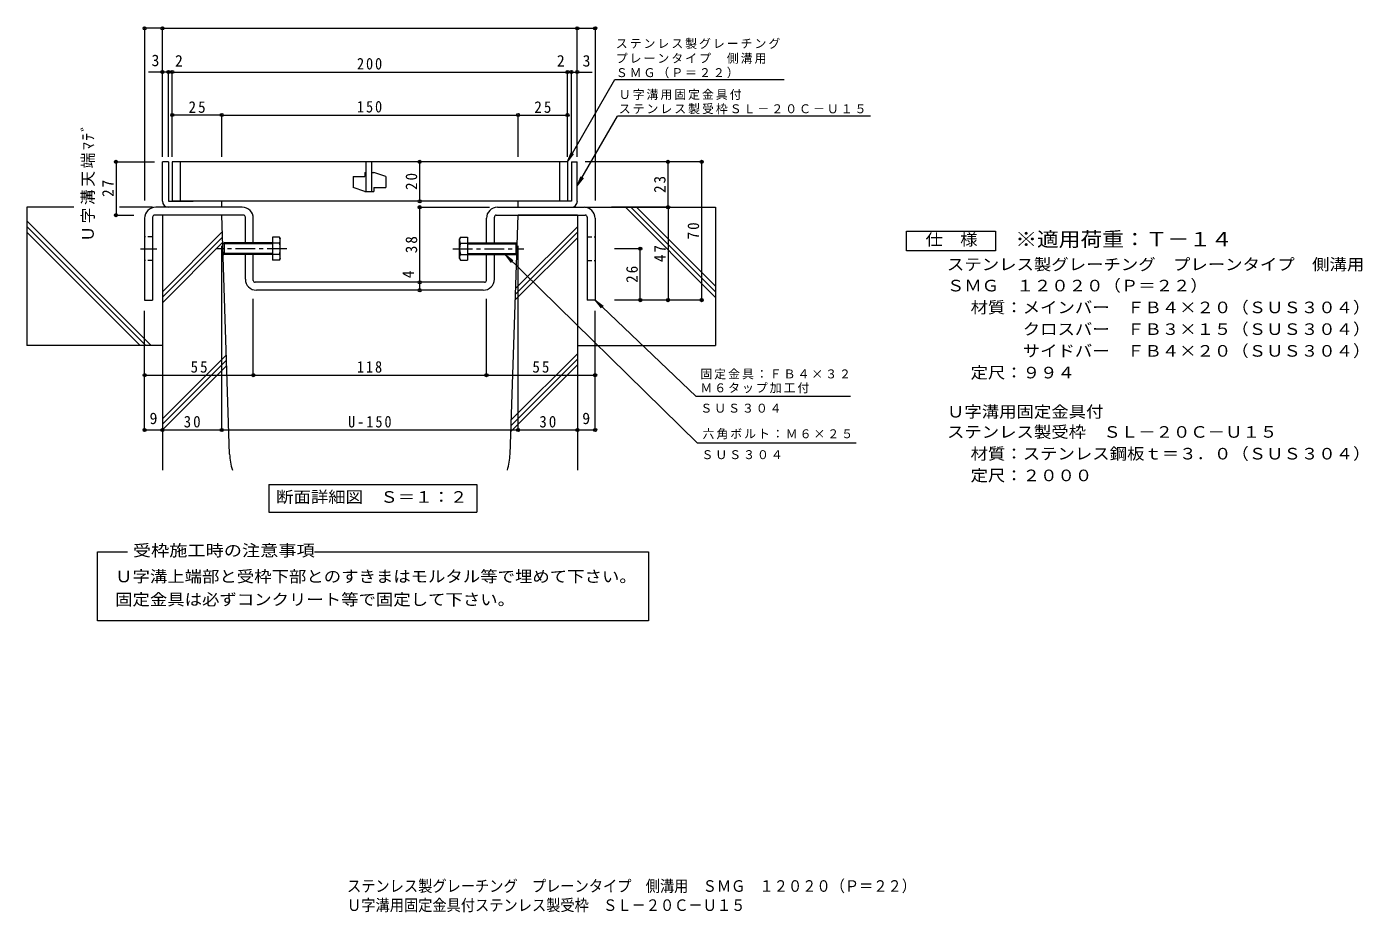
# Model space of a CAD drawing. Units: millimetres at full size. Extents: x -239 to 437, y -387 to 321.
# Drawn here: x -239 to 437, y -387 to 61 of the extents above; entities that cross this region are included whole.
import ezdxf
from ezdxf.enums import TextEntityAlignment as Align

# ---------------------------------------------------------------- set-up
doc = ezdxf.new("R2010")
doc.units = ezdxf.units.MM
doc.header["$LTSCALE"] = 2
doc.header["$PDMODE"] = 32
doc.header["$PDSIZE"] = 1.6
doc.linetypes.add('CHAIN1', pattern=[8, 5, -1, 1, -1])
doc.linetypes.add('DASHED1', pattern=[1.8, 1.2, -0.6])
for name, color, linetype, lineweight in [('D-1', 2, 'Continuous', 9), ('D-2', 3, 'Continuous', 9), ('D-4', 7, 'Continuous', 9), ('D-5', 7, 'Continuous', 9), ('D-6', 6, 'Continuous', 9), ('D-8', 3, 'Continuous', 9), ('D-A', 2, 'Continuous', 9)]:
    doc.layers.add(name, color=color, linetype=linetype, lineweight=lineweight)
doc.layers.add('F-0_F-0ﾚｲﾔ', color=2, linetype='Continuous')
doc.styles.add('ＭＳ ゴシック', font='')
doc.styles.get('ＭＳ ゴシック').set_extended_font_data('MS Gothic')

msp = doc.modelspace()

# ---------------------------------------------------------------- linework, layer by layer
at = {"layer": 'D-1'}
for p, q in [((-167.286, -7.487), (-170.285, -7.487)), ((-170.285, -27.487), (-170.285, -7.487)), ((-167.286, -7.487), (-167.286, -27.487)), ((36.715, -7.487), (36.715, -27.487)), ((36.715, -7.487), (39.714, -7.487)), ((39.714, -27.487), (39.714, -7.487)), ((-167.286, -27.487), (-154.785, -27.487)), ((-140.285, -30.487), (-166.285, -30.487)), ((-140.284, -27.486), (-142.785, -27.486)), ((-140.285, -30.487), (-140.285, -27.487)), ((9.714, -30.487), (9.714, -27.487)), ((9.714, -30.487), (35.715, -30.487)), ((36.715, -27.487), (22.215, -27.487)), ((35.715, -30.487), (36.715, -30.487))]:
    msp.add_line(p, q, dxfattribs=at)
for centre, start, end in [((-167.286, -27.487), 180, 270), ((36.715, -27.487), 270, 0)]:
    msp.add_arc(centre, 3, start, end, dxfattribs=at)
at = {"layer": 'D-2'}
for p, q in [((-165.285, -7.487), (-165.285, -27.487)), ((34.715, -7.487), (-165.285, -7.487)), ((-161.285, -7.487), (-161.285, -27.486)), ((-67.786, -12.987), (-67.286, -12.987)), ((-67.786, -12.987), (-67.786, -14.987)), ((-67.286, -7.487), (-67.286, -22.487)), ((-64.286, -22.487), (-64.286, -7.487)), ((-64.286, -12.987), (-63.285, -12.987)), ((-57.286, -14.987), (-63.285, -12.987)), ((30.715, -7.487), (30.715, -27.486)), ((34.715, -7.487), (34.715, -27.487)), ((-73.785, -14.987), (-73.785, -20.487)), ((-73.785, -14.987), (-67.786, -14.987)), ((-57.286, -14.987), (-57.286, -20.487)), ((-67.786, -22.487), (-73.785, -20.487)), ((-67.786, -22.487), (-63.285, -22.487)), ((-63.285, -20.487), (-63.285, -22.487)), ((-63.285, -20.487), (-57.286, -20.487)), ((34.714, -27.487), (-165.285, -27.487))]:
    msp.add_line(p, q, dxfattribs=at)
at = {"layer": 'D-4'}
for p, q in [((-179.285, 60.687), (-179.285, -27.022)), ((-170.285, 60.087), (-179.285, 60.087)), ((-170.285, -4.896), (-170.285, 60.687)), ((-170.285, 60.087), (39.714, 60.087)), ((39.714, -4.896), (39.714, 60.687)), ((39.714, 60.087), (48.715, 60.087)), ((48.715, 60.687), (48.715, -27.022)), ((-166.286, 37.947), (-177.367, 37.947)), ((-167.286, -4.896), (-167.286, 38.547)), ((-165.286, 37.947), (-166.286, 37.947)), ((-165.286, -4.896), (-165.286, 38.547)), ((-165.286, 37.947), (34.715, 37.947)), ((34.715, -4.896), (34.715, 38.547)), ((34.715, 37.947), (35.715, 37.947)), ((35.715, 37.947), (47.247, 37.947)), ((36.715, -4.896), (36.715, 38.547)), ((-140.285, 16.197), (-165.286, 16.197)), ((-140.285, -4.896), (-140.285, 16.797)), ((-140.285, 16.197), (9.715, 16.197)), ((9.715, -4.896), (9.715, 16.797)), ((9.715, 16.197), (34.715, 16.197)), ((-194.34, -7.487), (-174.285, -7.487)), ((-193.74, -7.487), (-193.74, -34.487)), ((-40.076, -27.487), (-40.076, -7.487)), ((103.232, -7.487), (43.714, -7.487)), ((85.645, -30.487), (85.645, -7.487)), ((102.632, -7.487), (102.632, -77.487)), ((-40.676, -30.487), (-4.685, -30.487)), ((-40.076, -68.487), (-40.076, -30.487)), ((86.923, -30.487), (57.035, -30.487)), ((85.645, -30.487), (85.645, -77.487)), ((-194.34, -34.487), (-184.716, -34.487)), ((-140.285, -143.83), (-140.285, -50.1)), ((9.715, -143.83), (9.715, -50.1)), ((72.162, -51.487), (58.495, -51.487)), ((71.562, -77.487), (71.562, -51.487)), ((-40.076, -72.487), (-40.076, -68.487)), ((-124.285, -116.088), (-124.285, -76.807)), ((-6.285, -116.088), (-6.285, -76.807)), ((103.232, -77.487), (58.495, -77.487)), ((-179.285, -143.83), (-179.285, -82.86)), ((48.715, -143.83), (48.715, -82.86)), ((-179.285, -115.488), (-124.285, -115.488)), ((-124.285, -115.488), (-6.285, -115.488)), ((-6.285, -115.488), (48.715, -115.488)), ((-179.285, -143.23), (-170.285, -143.23)), ((-170.285, -143.23), (-140.285, -143.23)), ((-140.285, -143.23), (9.715, -143.23)), ((9.715, -143.23), (39.715, -143.23)), ((39.715, -143.23), (48.715, -143.23))]:
    msp.add_line(p, q, dxfattribs=at)
for p in [(-179.285, 60.087), (-170.285, 60.087), (39.714, 60.087), (48.715, 60.087), (-170.285, 37.947), (-167.286, 37.947), (-165.286, 37.947), (34.715, 37.947), (36.715, 37.947), (39.714, 37.947), (-165.286, 16.197), (-140.285, 16.197), (9.715, 16.197), (34.715, 16.197), (-193.74, -7.487), (-40.076, -7.487), (85.645, -7.487), (102.632, -7.487), (-40.076, -27.487), (-193.74, -34.487), (-40.076, -30.487), (85.645, -30.487), (71.562, -51.487), (-40.076, -68.487), (-40.076, -72.487), (71.562, -77.487), (85.645, -77.487), (102.632, -77.487), (-179.285, -115.488), (-124.285, -115.488), (-6.285, -115.488), (48.715, -115.488), (-179.285, -143.23), (-170.285, -143.23), (-140.285, -143.23), (9.715, -143.23), (39.715, -143.23), (48.715, -143.23)]:
    msp.add_point(p, dxfattribs=at)
at = {"layer": 'D-5'}
for p, q in [((34.715, -7.487), (58.72, 34.092)), ((58.72, 34.092), (144.371, 34.092)), ((39.714, -19.617), (60.072, 15.643)), ((188.034, 15.643), (60.072, 15.643)), ((34.715, -7.487), (36.628, -2.867)), ((34.715, -7.487), (37.758, -3.52)), ((39.714, -19.617), (41.628, -14.998)), ((39.714, -19.617), (42.758, -15.65)), ((3.12, -54.487), (100.468, -149.92)), ((3.12, -54.487), (7.117, -57.491)), ((3.12, -54.487), (6.203, -58.423)), ((48.715, -77.487), (51.798, -81.423)), ((48.715, -77.487), (52.711, -80.491)), ((48.715, -77.487), (99.882, -126.308)), ((177.997, -126.308), (99.882, -126.308)), ((180.898, -149.92), (100.468, -149.92)), ((-116.355, -170.815), (-11.155, -170.815)), ((-116.355, -170.815), (-116.355, -184.815)), ((-11.155, -170.815), (-11.155, -184.815)), ((-116.355, -184.815), (-11.155, -184.815)), ((-203.213, -204.938), (-187.997, -204.938)), ((-203.213, -239.861), (-203.213, -204.938)), ((-93.283, -204.938), (75.703, -204.938)), ((75.703, -204.938), (75.703, -239.861)), ((75.703, -239.861), (-203.213, -239.861))]:
    msp.add_line(p, q, dxfattribs=at)
msp.add_lwpolyline([(206.374, -52.529), (206.374, -42.529), (251.374, -42.529), (251.374, -52.529)], close=True, dxfattribs=at)
at = {"layer": 'D-6'}
for p, q in [((-238.965, -30.487), (-238.965, -100.487)), ((-215.161, -30.487), (-238.965, -30.487)), ((-175.285, -30.487), (-192.037, -30.487)), ((43.465, -30.487), (109.715, -30.487)), ((109.715, -76.169), (64.032, -30.487)), ((109.715, -73.341), (66.86, -30.487)), ((109.715, -70.513), (69.689, -30.487)), ((109.715, -30.487), (109.715, -100.487)), ((-175.923, -100.487), (-238.965, -37.444)), ((-178.751, -100.487), (-238.965, -40.273)), ((-140.285, -34.487), (-170.285, -34.487)), ((-170.285, -34.487), (-170.285, -163.53)), ((-136.252, -155.486), (-140.285, -34.487)), ((5.681, -155.486), (9.715, -34.487)), ((8.479, -71.565), (39.715, -40.33)), ((39.715, -34.487), (9.715, -34.487)), ((39.715, -34.487), (39.715, -163.53)), ((-181.58, -100.487), (-238.965, -43.101)), ((-170.285, -73.224), (-140.004, -42.942)), ((-170.285, -76.053), (-139.912, -45.679)), ((8.284, -77.417), (39.715, -45.986)), ((8.381, -74.491), (39.715, -43.158)), ((-170.285, -78.881), (-139.821, -48.417)), ((-170.285, -100.487), (-238.965, -100.487)), ((39.715, -100.487), (109.715, -100.487)), ((-170.285, -137.518), (-137.93, -105.162)), ((-170.285, -140.346), (-137.838, -107.899)), ((6.164, -141.002), (39.715, -107.451)), ((6.262, -138.076), (39.715, -104.623)), ((-170.285, -143.174), (-137.747, -110.636)), ((6.067, -143.928), (39.715, -110.279))]:
    msp.add_line(p, q, dxfattribs=at)
for centre, start, end in [((-106.269, -154.487), 181.90909, 197.54433), ((-24.302, -154.487), 342.45567, 358.09091)]:
    msp.add_arc(centre, 30, start, end, dxfattribs=at)
at = {"layer": 'D-8'}
for p, q in [((-129.885, -30.487), (-173.685, -30.487)), ((-0.685, -30.487), (43.115, -30.487)), ((-175.285, -35.487), (-175.285, -77.487)), ((-129.285, -34.487), (-174.285, -34.487)), ((-128.285, -48.487), (-128.285, -35.487)), ((-124.285, -48.487), (-124.285, -36.087)), ((-6.285, -48.487), (-6.285, -36.087)), ((-2.285, -48.487), (-2.285, -35.487)), ((-1.285, -34.487), (43.715, -34.487)), ((44.715, -35.487), (44.715, -77.487)), ((-128.285, -66.887), (-128.285, -54.487)), ((-124.285, -67.487), (-124.285, -54.487)), ((-6.285, -67.487), (-6.285, -54.487)), ((-2.285, -66.887), (-2.285, -54.487)), ((-7.285, -68.487), (-123.285, -68.487)), ((-7.885, -72.487), (-122.685, -72.487))]:
    msp.add_line(p, q, dxfattribs=at)
at = {"layer": 'D-8', "linetype": 'DASHED1'}
for p, q in [((-175.285, -45.487), (-179.285, -45.487)), ((44.715, -45.487), (48.715, -45.487)), ((-175.285, -57.487), (-179.285, -57.487)), ((44.715, -57.487), (48.715, -57.487))]:
    msp.add_line(p, q, dxfattribs=at)
at = {"layer": 'D-8', "linetype": 'CHAIN1'}
msp.add_line((-181.428, -51.487), (-173.171, -51.487), dxfattribs=at)
at = {"layer": 'D-8'}
for points in [[(-179.285, -36.087), (-179.285, -77.487), (-175.285, -77.487)], [(48.715, -36.087), (48.715, -77.487), (44.715, -77.487)]]:
    msp.add_lwpolyline(points, dxfattribs=at)
for centre, radius, start, end in [((-173.685, -36.087), 5.6, 90, 180), ((-129.885, -36.087), 5.6, 0, 90), ((-0.685, -36.087), 5.6, 90, 180), ((43.115, -36.087), 5.6, 0, 90), ((-174.285, -35.487), 1, 90, 180), ((-129.285, -35.487), 1, 0, 90), ((-1.285, -35.487), 1, 90, 180), ((43.715, -35.487), 1, 0, 90), ((-122.685, -66.887), 5.6, 180, 270), ((-123.285, -67.487), 1, 180, 270), ((-7.885, -66.887), 5.6, 270, 0), ((-7.285, -67.487), 1, 270, 0)]:
    msp.add_arc(centre, radius, start, end, dxfattribs=at)
at = {"layer": 'D-A'}
for p, q in [((-111.083, -45.713), (-114.637, -45.713)), ((-114.637, -45.713), (-114.637, -57.26)), ((-111.083, -45.713), (-110.637, -46.487)), ((-110.637, -56.487), (-110.637, -46.487)), ((-19.487, -45.713), (-19.934, -46.487)), ((-19.934, -56.487), (-19.934, -46.487)), ((-19.487, -45.713), (-15.934, -45.713)), ((-15.934, -45.713), (-15.934, -57.26)), ((-139.637, -49.028), (-139.095, -48.487)), ((-114.637, -49.028), (-139.637, -49.028)), ((-139.637, -53.945), (-139.637, -49.028)), ((-114.637, -53.945), (-139.637, -53.945)), ((-139.637, -53.945), (-139.095, -54.487)), ((-114.637, -48.487), (-139.095, -48.487)), ((-139.095, -48.487), (-139.095, -54.487)), ((-111.083, -48.6), (-114.637, -48.6)), ((-19.487, -48.6), (-15.934, -48.6)), ((-15.934, -48.487), (8.524, -48.487)), ((-15.934, -49.028), (9.066, -49.028)), ((-15.934, -53.945), (9.066, -53.945)), ((9.066, -49.028), (8.524, -48.487)), ((8.524, -48.487), (8.524, -54.487)), ((9.066, -53.945), (8.524, -54.487)), ((9.066, -53.945), (9.066, -49.028)), ((-114.637, -54.487), (-139.095, -54.487)), ((-111.083, -54.373), (-114.637, -54.373)), ((-111.083, -57.26), (-114.637, -57.26)), ((-110.637, -56.487), (-111.083, -57.26)), ((-19.934, -56.487), (-19.487, -57.26)), ((-19.487, -54.373), (-15.934, -54.373)), ((-19.487, -57.26), (-15.934, -57.26)), ((-15.934, -54.487), (8.524, -54.487))]:
    msp.add_line(p, q, dxfattribs=at)
at = {"layer": 'D-A', "linetype": 'CHAIN1'}
for p, q in [((-107.276, -51.487), (-143.17, -51.487)), ((-23.295, -51.487), (12.599, -51.487))]:
    msp.add_line(p, q, dxfattribs=at)
at = {"layer": 'D-A'}
for centre, radius, start, end in [((-114.035, -47.417), 3.408, 4.38425, 29.99998), ((-113.483, -47.067), 2.848, 327.42444, 358.1913), ((-16.536, -47.417), 3.408, 150.00002, 175.61575), ((-17.088, -47.067), 2.848, 181.8087, 212.57556), ((-120.19, -51.487), 9.553, 342.41203, 17.58795), ((-10.381, -51.487), 9.553, 162.41205, 197.58797), ((-114.035, -55.556), 3.408, 330, 355.61574), ((-113.483, -55.907), 2.848, 1.80869, 32.57555), ((-17.088, -55.907), 2.848, 147.42445, 178.19131), ((-16.536, -55.556), 3.408, 184.38426, 210)]:
    msp.add_arc(centre, radius, start, end, dxfattribs=at)

# ---------------------------------------------------------------- texts
at = {"layer": 'D-4', "color": 2, "style": 'ＭＳ ゴシック'}
for s, p in [('3', (-175.808, 39.147)), ('2', (-163.917, 38.947)), ('2', (29.346, 38.947)), ('3', (42.375, 38.947)), ('9', (-176.785, -142.03)), ('9', (42.215, -142.03))]:
    msp.add_text(s, height=5.865, dxfattribs=at).set_placement(p, align=Align.BOTTOM_LEFT)
msp.add_text('4', height=5.865, rotation=90, dxfattribs=at).set_placement((-41.276, -66.436), align=Align.BOTTOM_LEFT)
at = {"layer": 'D-4', "color": 2, "char_height": 5.865, "attachment_point": 7, "style": 'ＭＳ ゴシック'}
for s, insert in [('\\T1.27;\\W0.9;200', (-71.785, 39.147)), ('\\T1.27;\\W0.95;25', (-157.036, 17.197)), ('\\T1.27;\\W0.9;150', (-71.785, 17.397)), ('\\T1.27;\\W0.95;25', (17.965, 17.197)), ('\\T1.27;\\W0.95;55', (-156.035, -114.288)), ('\\T1.27;\\W0.9;118', (-71.785, -114.288)), ('\\T1.27;\\W0.95;55', (16.965, -114.288)), ('\\T1.27;\\W0.95;30', (-159.535, -142.03)), ('\\T1.28;\\W0.9;U-150', (-76.285, -142.03)), ('\\T1.27;\\W0.95;30', (20.465, -142.03))]:
    msp.add_mtext(s, dxfattribs=dict(at, insert=insert))
at = {"layer": 'D-4', "color": 2, "char_height": 5.865, "attachment_point": 7, "rotation": 90, "style": 'ＭＳ ゴシック'}
for s, insert in [('\\T1.16;Ｕ字溝天端ﾏﾃﾞ', (-204.392, -47.951)), ('\\T1.27;\\W0.95;27', (-194.94, -25.237)), ('\\T1.27;\\W0.95;20', (-41.276, -21.737)), ('\\T1.27;\\W0.95;23', (84.445, -23.237)), ('\\T1.27;\\W0.95;70', (101.432, -46.737)), ('\\T1.27;\\W0.95;38', (-41.276, -53.737)), ('\\T1.27;\\W0.95;47', (84.445, -58.237)), ('\\T1.27;\\W0.95;26', (70.362, -68.737))]:
    msp.add_mtext(s, dxfattribs=dict(at, insert=insert))
at = {"layer": 'D-5', "color": 2, "style": 'ＭＳ ゴシック'}
for s, width, p in [('仕\u3000様', 1.1, (215.874, -51.529)), ('ステンレス製グレーチング\u3000プレーンタイプ\u3000側溝用', 1.1, (226.792, -64.113)), ('ＳＭＧ\u3000１２０２０（Ｐ＝２２）', 1.1, (226.792, -74.838)), ('材質：メインバー\u3000ＦＢ４×２０（ＳＵＳ３０４）', 1.1, (238.734, -85.88)), ('\u3000\u3000\u3000クロスバー\u3000ＦＢ３×１５（ＳＵＳ３０４）', 1.1, (238.734, -96.88)), ('\u3000\u3000\u3000サイドバー\u3000ＦＢ４×２０（ＳＵＳ３０４）', 1.1, (238.734, -107.88)), ('定尺：９９４', 1.1, (238.734, -118.88)), ('Ｕ字溝用固定金具付', 1.1, (226.792, -138.653)), ('ステンレス製受枠\u3000ＳＬ－２０Ｃ－Ｕ１５', 1.1, (226.792, -148.914)), ('材質：ステンレス鋼板ｔ＝３．０（ＳＵＳ３０４）', 1.1, (238.734, -159.914)), ('定尺：２０００', 1.1, (238.734, -170.914)), ('断面詳細図\u3000Ｓ＝１：２', 1.1, (-112.755, -181.815)), ('受枠施工時の注意事項', 1.15, (-185.219, -208.908)), ('Ｕ字溝上端部と受枠下部とのすきまはモルタル等で埋めて下さい。', 1.1, (-194.219, -222.048)), ('固定金具は必ずコンクリート等で固定して下さい。', 1.1, (-194.219, -233.708))]:
    msp.add_text(s, height=5.865, dxfattribs=dict(at, width=width)).set_placement(p, align=Align.BOTTOM_LEFT)
at = {"layer": 'D-5', "color": 3, "style": 'ＭＳ ゴシック', "width": 1.1}
msp.add_text('※適用荷重：Ｔ－１４', height=7.331, dxfattribs=at).set_placement((261.374, -52.529), align=Align.BOTTOM_LEFT)
at = {"layer": 'D-5', "char_height": 4.399, "attachment_point": 7, "style": 'ＭＳ ゴシック'}
for s, insert in [('\\T1.17;ステンレス製グレーチング', (59.202, 49.618)), ('\\T1.17;プレーンタイプ\u3000側溝用', (59.202, 42.124)), ('\\T1.17;ＳＭＧ（Ｐ＝２２）', (59.202, 34.797)), ('\\T1.17;Ｕ字溝用固定金具付', (60.696, 23.821)), ('\\T1.17;ステンレス製受枠ＳＬ－２０Ｃ－Ｕ１５', (60.696, 16.595)), ('\\T1.17;固定金具：ＦＢ４×３２', (101.997, -117.642)), ('\\T1.17;Ｍ６タップ加工付', (101.997, -124.642)), ('\\T1.17;ＳＵＳ３０４', (101.997, -134.529)), ('\\T1.17;六角ボルト：Ｍ６×２５', (103.076, -147.92)), ('\\T1.17;ＳＵＳ３０４', (102.555, -158.053))]:
    msp.add_mtext(s, dxfattribs=dict(at, insert=insert))
at = {"layer": 'F-0_F-0ﾚｲﾔ', "style": 'ＭＳ ゴシック', "width": 0.9}
for s, p in [('ステンレス製グレーチング\u3000プレーンタイプ\u3000側溝用\u3000ＳＭＧ\u3000１２０２０（Ｐ＝２２）', (-76.863, -378.728)), ('Ｕ字溝用固定金具付ステンレス製受枠\u3000ＳＬ－２０Ｃ－Ｕ１５', (-76.842, -388.42))]:
    msp.add_text(s, height=5.865, dxfattribs=at).set_placement(p, align=Align.BOTTOM_LEFT)

doc.saveas('drawing.dxf')
